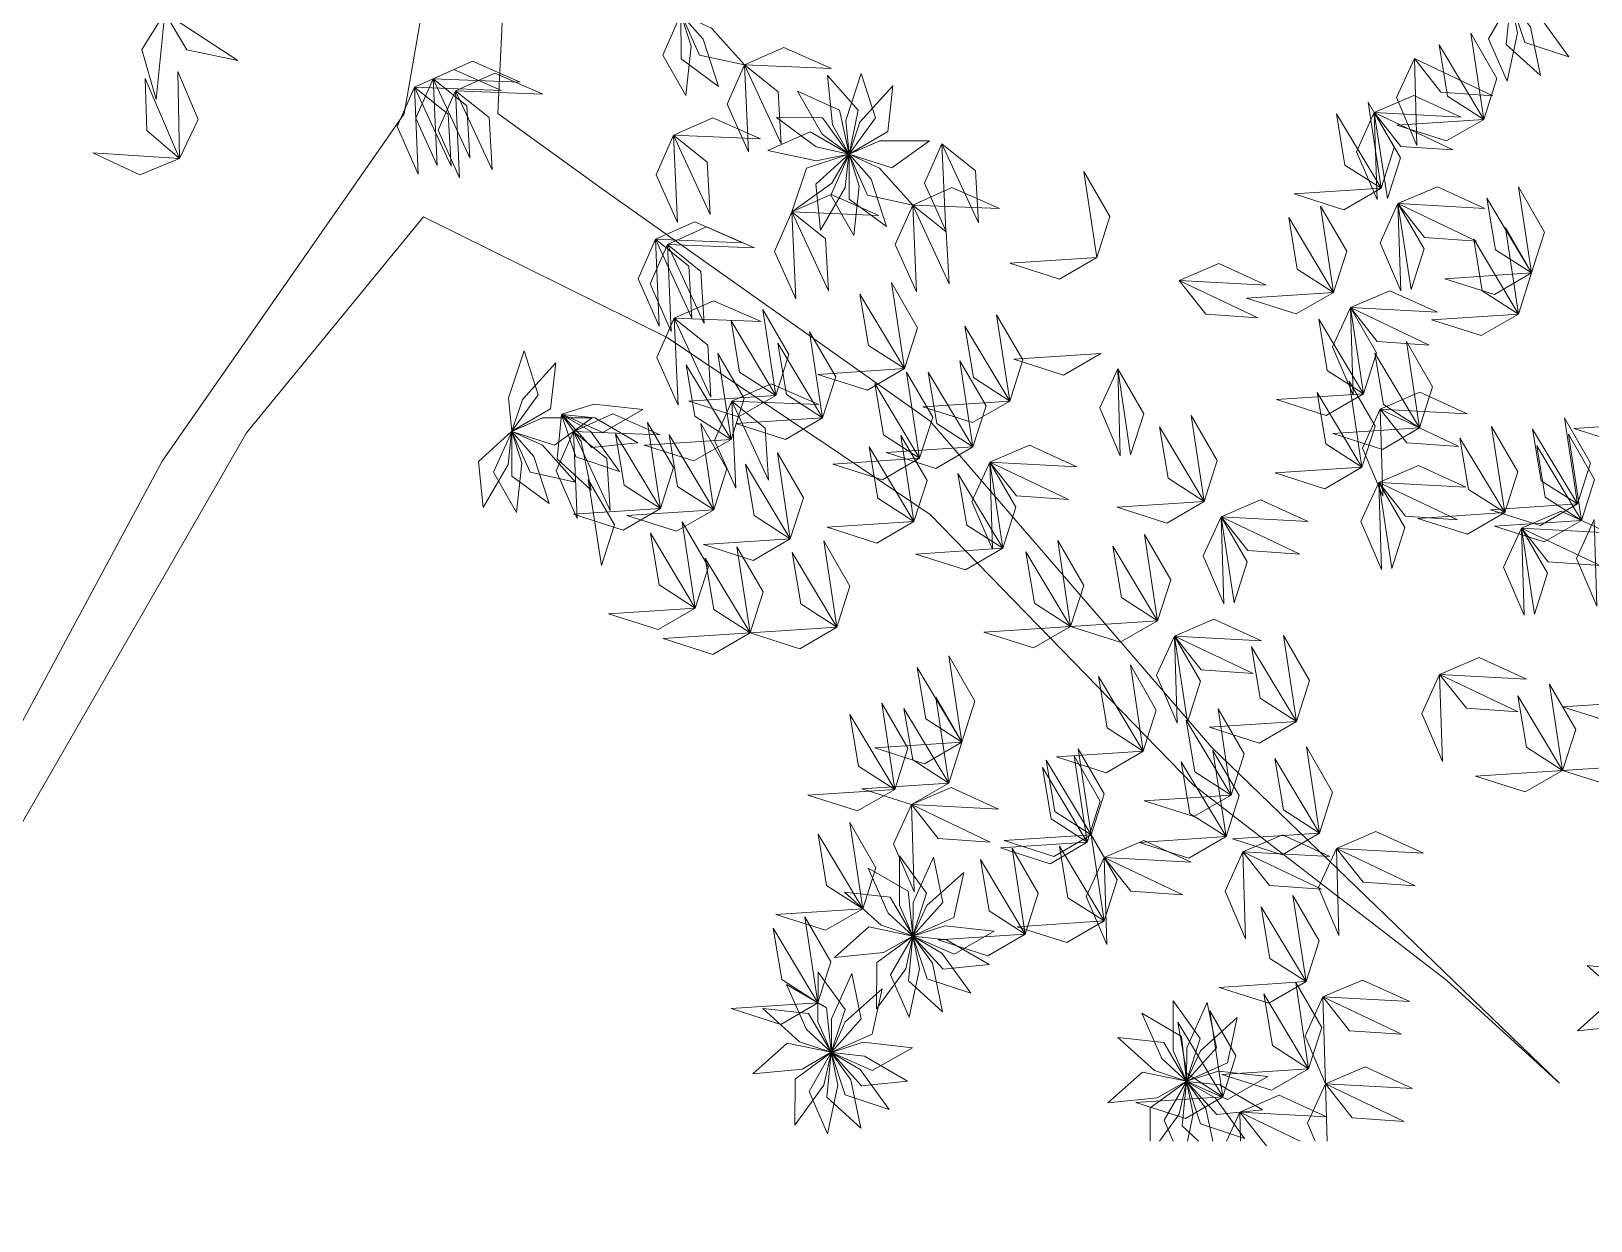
# Model space of a CAD drawing. Header units: inches. Extents: x -173 to 14008, y -3334 to 10368.
# Drawn here: x 6613.2 to 6720.6, y 7811.7 to 7893.6 of the extents above; entities that cross this region are included whole.
import ezdxf

# ---------------------------------------------------------------- set-up
doc = ezdxf.new("R2010")
doc.units = ezdxf.units.IN
doc.header["$MEASUREMENT"] = 0
doc.layers.add('ARREDAMENTO', color=8, linetype='Continuous', lineweight=18)

msp = doc.modelspace()

# ---------------------------------------------------------------- linework, layer by layer
at = {"layer": 'ARREDAMENTO', "linetype": 'Continuous', "lineweight": 0}
msp.add_lwpolyline([(6648.77, 7989.18), (6654.05, 7957.61), (6645.78, 7927.92), (6638.84, 7887.91), (6622.17, 7863.99), (6601.68, 7825.87), (6597.87, 7811.67), (6604.91, 7825.89), (6627.97, 7865.95), (6640.16, 7880.83), (6656.96, 7872.51), (6675.06, 7860.33), (6693.18, 7841.7), (6710.64, 7828.22), (6718.41, 7821.16), (6694.46, 7844.28), (6675.03, 7866.78), (6652.4, 7882.81), (6645.29, 7887.94), (6646.48, 7913.09), (6652.22, 7931.17), (6658.57, 7956.98), (6658.43, 7992.44)], dxfattribs=at)
at = {"layer": 'ARREDAMENTO', "lineweight": 0}
for points in [[(6714.8, 7890.18), (6715.51, 7893.51), (6715.05, 7895.77), (6713.52, 7893.09), (6714.8, 7890.18)], [(6717.1, 7890.56), (6716.4, 7893.89), (6715.05, 7895.77), (6714.74, 7892.7), (6717.1, 7890.56)], [(6719.04, 7891.84), (6717.05, 7894.6), (6715.06, 7895.77), (6716.02, 7892.84), (6719.04, 7891.84)], [(6622.35, 7894.87), (6620.78, 7892.35), (6621.75, 7888.9), (6622.35, 7894.87)], [(6622.35, 7894.87), (6623.87, 7892.32), (6627.38, 7891.6), (6622.35, 7894.87)], [(6658.23, 7889.19), (6658.6, 7892.58), (6657.9, 7894.78), (6656.66, 7891.96), (6658.23, 7889.19)], [(6660.48, 7889.81), (6659.44, 7893.06), (6657.9, 7894.78), (6657.92, 7891.7), (6660.48, 7889.81)], [(6662.28, 7891.29), (6660.01, 7893.83), (6657.91, 7894.78), (6659.17, 7891.97), (6662.28, 7891.29)], [(6713.2, 7887.54), (6710.7, 7889.14), (6710.11, 7892.68), (6713.2, 7887.54)], [(6713.2, 7887.54), (6714.1, 7890.36), (6712.3, 7893.47), (6713.2, 7887.54)], [(6640.84, 7890.34), (6643.55, 7891.55), (6646.83, 7890.1), (6640.84, 7890.34)], [(6662.28, 7891.29), (6664.99, 7892.5), (6668.27, 7891.05), (6662.28, 7891.29)], [(6708.41, 7891.74), (6707.18, 7889.04), (6708.59, 7885.74), (6708.41, 7891.74)], [(6708.41, 7891.74), (6710.24, 7889.41), (6713.82, 7889.16), (6708.41, 7891.74)], [(6623.37, 7884.85), (6624.64, 7887.53), (6623.26, 7890.84), (6623.37, 7884.85)], [(6639.55, 7889.76), (6642.25, 7890.97), (6645.54, 7889.52), (6639.55, 7889.76)], [(6642.38, 7889.51), (6645.09, 7890.72), (6648.38, 7889.28), (6642.38, 7889.51)], [(6662.28, 7891.29), (6661.09, 7888.58), (6662.55, 7885.3), (6662.28, 7891.29)], [(6662.28, 7891.29), (6664.59, 7889.43), (6664.81, 7885.85), (6662.28, 7891.29)], [(6668, 7890.55), (6668.34, 7887.16), (6669.48, 7885.15), (6670.11, 7888.17), (6668, 7890.55)], [(6670.32, 7890.69), (6669.26, 7887.45), (6669.48, 7885.15), (6671.29, 7887.65), (6670.32, 7890.69)], [(6623.37, 7884.85), (6621.11, 7886.77), (6620.99, 7890.35), (6623.37, 7884.85)], [(6639.55, 7889.76), (6638.35, 7887.05), (6639.81, 7883.77), (6639.55, 7889.76)], [(6639.55, 7889.76), (6641.86, 7887.9), (6642.07, 7884.32), (6639.55, 7889.76)], [(6640.84, 7890.34), (6639.65, 7887.63), (6641.11, 7884.35), (6640.84, 7890.34)], [(6640.84, 7890.34), (6643.15, 7888.48), (6643.37, 7884.9), (6640.84, 7890.34)], [(6642.38, 7889.51), (6641.19, 7886.8), (6642.65, 7883.52), (6642.38, 7889.51)], [(6642.38, 7889.51), (6644.69, 7887.66), (6644.91, 7884.07), (6642.38, 7889.51)], [(6665.93, 7889.48), (6667.62, 7886.52), (6669.48, 7885.15), (6668.82, 7888.17), (6665.93, 7889.48)], [(6672.5, 7889.86), (6670.21, 7887.34), (6669.49, 7885.15), (6672.15, 7886.7), (6672.5, 7889.86)], [(6706.12, 7882.79), (6707.02, 7885.61), (6705.23, 7888.72), (6706.12, 7882.79)], [(6706.12, 7882.79), (6707.02, 7885.61), (6705.23, 7888.72), (6706.12, 7882.79)], [(6705.65, 7888.01), (6708.38, 7889.18), (6711.64, 7887.69), (6705.65, 7888.01)], [(6657.39, 7886.44), (6660.1, 7887.64), (6663.38, 7886.2), (6657.39, 7886.44)], [(6664.47, 7887.66), (6667.22, 7885.65), (6669.47, 7885.15), (6667.65, 7887.64), (6664.47, 7887.66)], [(6706.12, 7882.79), (6703.63, 7884.39), (6703.04, 7887.93), (6706.12, 7882.79)], [(6706.12, 7882.79), (6703.63, 7884.39), (6703.04, 7887.93), (6706.12, 7882.79)], [(6705.65, 7888.01), (6704.42, 7885.31), (6705.84, 7882.01), (6705.65, 7888.01)], [(6706.55, 7882.08), (6707.45, 7884.9), (6705.65, 7888.01), (6706.55, 7882.08)], [(6705.65, 7888.01), (6707.49, 7885.68), (6711.07, 7885.43), (6705.65, 7888.01)], [(6713.2, 7887.54), (6710.63, 7886.05), (6707.21, 7887.14), (6713.2, 7887.54)], [(6657.39, 7886.44), (6656.2, 7883.72), (6657.66, 7880.44), (6657.39, 7886.44)], [(6657.39, 7886.44), (6659.7, 7884.58), (6659.92, 7880.99), (6657.39, 7886.44)], [(6663.88, 7885.4), (6667.21, 7884.69), (6669.47, 7885.15), (6666.79, 7886.68), (6663.88, 7885.4)], [(6623.37, 7884.85), (6620.63, 7883.71), (6617.39, 7885.24), (6623.37, 7884.85)], [(6665.54, 7881.16), (6668.3, 7883.15), (6669.47, 7885.14), (6666.54, 7884.18), (6665.54, 7881.16)], [(6667.5, 7879.9), (6669.22, 7882.85), (6669.47, 7885.14), (6667.19, 7883.07), (6667.5, 7879.9)], [(6669.81, 7879.55), (6670.17, 7882.94), (6669.48, 7885.14), (6668.23, 7882.31), (6669.81, 7879.55)], [(6673.86, 7881.64), (6671.58, 7884.18), (6669.48, 7885.14), (6670.75, 7882.32), (6673.86, 7881.64)], [(6672.05, 7880.17), (6671.01, 7883.41), (6669.48, 7885.14), (6669.49, 7882.05), (6672.05, 7880.17)], [(6675.01, 7886.05), (6671.6, 7886.07), (6669.49, 7885.14), (6672.42, 7884.2), (6675.01, 7886.05)], [(6675.87, 7885.86), (6674.68, 7883.14), (6676.14, 7879.86), (6675.87, 7885.86)], [(6675.87, 7885.86), (6678.18, 7884), (6678.4, 7880.42), (6675.87, 7885.86)], [(6686.54, 7878.02), (6687.44, 7880.85), (6685.64, 7883.95), (6686.54, 7878.02)], [(6707.28, 7881.74), (6710.01, 7882.9), (6713.27, 7881.41), (6707.28, 7881.74)], [(6716.48, 7876.96), (6717.38, 7879.78), (6715.59, 7882.89), (6716.48, 7876.96)], [(6665.54, 7881.16), (6668.25, 7882.36), (6671.53, 7880.92), (6665.54, 7881.16)], [(6673.86, 7881.64), (6676.56, 7882.85), (6679.85, 7881.41), (6673.86, 7881.64)], [(6706.12, 7882.79), (6703.56, 7881.31), (6700.14, 7882.4), (6706.12, 7882.79)], [(6706.12, 7882.79), (6703.56, 7881.31), (6700.14, 7882.4), (6706.12, 7882.79)], [(6716.48, 7876.96), (6713.99, 7878.56), (6713.4, 7882.1), (6716.48, 7876.96)], [(6665.54, 7881.16), (6664.35, 7878.44), (6665.81, 7875.17), (6665.54, 7881.16)], [(6665.54, 7881.16), (6667.85, 7879.3), (6668.06, 7875.72), (6665.54, 7881.16)], [(6673.86, 7881.64), (6672.66, 7878.93), (6674.12, 7875.65), (6673.86, 7881.64)], [(6673.86, 7881.64), (6676.17, 7879.79), (6676.38, 7876.2), (6673.86, 7881.64)], [(6702.85, 7875.62), (6700.35, 7877.23), (6699.76, 7880.77), (6702.85, 7875.62)], [(6702.85, 7875.62), (6703.75, 7878.45), (6701.95, 7881.55), (6702.85, 7875.62)], [(6707.28, 7881.74), (6706.05, 7879.04), (6707.47, 7875.74), (6707.28, 7881.74)], [(6708.18, 7875.81), (6709.08, 7878.63), (6707.28, 7881.74), (6708.18, 7875.81)], [(6707.28, 7881.74), (6709.12, 7879.41), (6712.7, 7879.16), (6707.28, 7881.74)], [(6656.14, 7879.28), (6658.85, 7880.49), (6662.13, 7879.04), (6656.14, 7879.28)], [(6656.97, 7878.92), (6659.67, 7880.13), (6662.96, 7878.68), (6656.97, 7878.92)], [(6715.58, 7874.13), (6716.48, 7876.96), (6714.69, 7880.06), (6715.58, 7874.13)], [(6656.14, 7879.28), (6654.95, 7876.56), (6656.41, 7873.29), (6656.14, 7879.28)], [(6656.97, 7878.92), (6655.77, 7876.21), (6657.23, 7872.93), (6656.97, 7878.92)], [(6656.14, 7879.28), (6658.45, 7877.42), (6658.66, 7873.84), (6656.14, 7879.28)], [(6656.97, 7878.92), (6659.28, 7877.06), (6659.49, 7873.48), (6656.97, 7878.92)], [(6715.58, 7874.13), (6713.09, 7875.74), (6712.5, 7879.28), (6715.58, 7874.13)], [(6686.54, 7878.02), (6683.97, 7876.54), (6680.55, 7877.63), (6686.54, 7878.02)], [(6692.22, 7876.45), (6694.94, 7877.62), (6698.21, 7876.13), (6692.22, 7876.45)], [(6692.22, 7876.45), (6694.06, 7874.12), (6697.64, 7873.87), (6692.22, 7876.45)], [(6716.48, 7876.96), (6713.92, 7875.47), (6710.5, 7876.56), (6716.48, 7876.96)], [(6673.3, 7870.37), (6670.81, 7871.97), (6670.22, 7875.51), (6673.3, 7870.37)], [(6673.3, 7870.37), (6674.2, 7873.19), (6672.41, 7876.3), (6673.3, 7870.37)], [(6702.85, 7875.62), (6700.28, 7874.14), (6696.86, 7875.23), (6702.85, 7875.62)], [(6704.01, 7874.57), (6706.73, 7875.74), (6710, 7874.25), (6704.01, 7874.57)], [(6657.44, 7873.85), (6660.15, 7875.05), (6663.43, 7873.61), (6657.44, 7873.85)], [(6664.44, 7868.52), (6665.34, 7871.34), (6663.54, 7874.45), (6664.44, 7868.52)], [(6704.01, 7874.57), (6702.78, 7871.87), (6704.19, 7868.57), (6704.01, 7874.57)], [(6704.9, 7868.64), (6705.8, 7871.46), (6704.01, 7874.57), (6704.9, 7868.64)], [(6704.01, 7874.57), (6705.84, 7872.24), (6709.42, 7871.99), (6704.01, 7874.57)], [(6657.44, 7873.85), (6656.25, 7871.13), (6657.71, 7867.85), (6657.44, 7873.85)], [(6657.44, 7873.85), (6659.75, 7871.99), (6659.96, 7868.41), (6657.44, 7873.85)], [(6664.44, 7868.52), (6661.94, 7870.13), (6661.35, 7873.66), (6664.44, 7868.52)], [(6680.54, 7868.14), (6678.05, 7869.75), (6677.46, 7873.29), (6680.54, 7868.14)], [(6680.54, 7868.14), (6681.44, 7870.97), (6679.64, 7874.07), (6680.54, 7868.14)], [(6704.9, 7868.64), (6702.41, 7870.24), (6701.82, 7873.78), (6704.9, 7868.64)], [(6715.58, 7874.13), (6713.02, 7872.65), (6709.6, 7873.74), (6715.58, 7874.13)], [(6667.66, 7866.98), (6665.16, 7868.59), (6664.57, 7872.13), (6667.66, 7866.98)], [(6667.66, 7866.98), (6668.56, 7869.81), (6666.76, 7872.91), (6667.66, 7866.98)], [(6708.77, 7866.3), (6709.67, 7869.12), (6707.88, 7872.23), (6708.77, 7866.3)], [(6647.1, 7871.6), (6646.03, 7868.36), (6646.26, 7866.06), (6648.06, 7868.57), (6647.1, 7871.6)], [(6661.35, 7865.49), (6662.25, 7868.32), (6660.45, 7871.42), (6661.35, 7865.49)], [(6686.82, 7871.42), (6684.25, 7869.93), (6680.83, 7871.02), (6686.82, 7871.42)], [(6708.77, 7866.3), (6706.28, 7867.9), (6705.69, 7871.44), (6708.77, 7866.3)], [(6649.28, 7870.78), (6646.99, 7868.25), (6646.26, 7866.06), (6648.92, 7867.61), (6649.28, 7870.78)], [(6661.35, 7865.49), (6658.85, 7867.1), (6658.26, 7870.64), (6661.35, 7865.49)], [(6673.3, 7870.37), (6670.74, 7868.88), (6667.32, 7869.97), (6673.3, 7870.37)], [(6674.34, 7864.2), (6675.24, 7867.02), (6673.44, 7870.13), (6674.34, 7864.2)], [(6678.01, 7864.98), (6675.52, 7866.58), (6674.93, 7870.12), (6678.01, 7864.98)], [(6678.01, 7864.98), (6678.91, 7867.8), (6677.11, 7870.91), (6678.01, 7864.98)], [(6687.98, 7870.36), (6686.74, 7867.67), (6688.16, 7864.37), (6687.98, 7870.36)], [(6688.87, 7864.43), (6689.77, 7867.26), (6687.98, 7870.36), (6688.87, 7864.43)], [(6661.4, 7868.12), (6664.11, 7869.33), (6667.4, 7867.89), (6661.4, 7868.12)], [(6674.34, 7864.2), (6671.85, 7865.8), (6671.25, 7869.34), (6674.34, 7864.2)], [(6704.8, 7863.58), (6705.71, 7866.4), (6703.91, 7869.51), (6704.8, 7863.58)], [(6655.28, 7867.56), (6651.89, 7867.93), (6649.69, 7867.23), (6652.51, 7865.98), (6655.28, 7867.56)], [(6664.44, 7868.52), (6661.87, 7867.04), (6658.45, 7868.13), (6664.44, 7868.52)], [(6661.4, 7868.12), (6660.21, 7865.41), (6661.67, 7862.13), (6661.4, 7868.12)], [(6661.4, 7868.12), (6663.71, 7866.26), (6663.93, 7862.68), (6661.4, 7868.12)], [(6680.54, 7868.14), (6677.97, 7866.66), (6674.55, 7867.75), (6680.54, 7868.14)], [(6704.9, 7868.64), (6702.34, 7867.15), (6698.92, 7868.24), (6704.9, 7868.64)], [(6704.8, 7863.58), (6702.31, 7865.18), (6701.72, 7868.72), (6704.8, 7863.58)], [(6706.06, 7867.58), (6708.79, 7868.75), (6712.05, 7867.26), (6706.06, 7867.58)], [(6651.78, 7866.97), (6648.37, 7866.98), (6646.26, 7866.05), (6649.2, 7865.11), (6651.78, 7866.97)], [(6651.72, 7862.01), (6651.02, 7865.35), (6649.68, 7867.22), (6649.37, 7864.15), (6651.72, 7862.01)], [(6653.67, 7863.29), (6651.67, 7866.06), (6649.68, 7867.22), (6650.65, 7864.29), (6653.67, 7863.29)], [(6654.93, 7865.26), (6651.98, 7866.97), (6649.69, 7867.22), (6651.76, 7864.94), (6654.93, 7865.26)], [(6650.49, 7866.04), (6653.2, 7867.25), (6656.48, 7865.8), (6650.49, 7866.04)], [(6667.66, 7866.98), (6665.09, 7865.5), (6661.67, 7866.59), (6667.66, 7866.98)], [(6693.94, 7861.22), (6694.84, 7864.04), (6693.04, 7867.15), (6693.94, 7861.22)], [(6706.06, 7867.58), (6704.83, 7864.89), (6706.25, 7861.59), (6706.06, 7867.58)], [(6706.06, 7867.58), (6707.9, 7865.26), (6711.48, 7865.01), (6706.06, 7867.58)], [(6719.64, 7861.05), (6720.54, 7863.87), (6718.74, 7866.98), (6719.64, 7861.05)], [(6644.27, 7860.81), (6645.99, 7863.76), (6646.24, 7866.05), (6643.96, 7863.98), (6644.27, 7860.81)], [(6646.58, 7860.46), (6646.95, 7863.85), (6646.25, 7866.05), (6645, 7863.23), (6646.58, 7860.46)], [(6650.63, 7862.56), (6648.36, 7865.1), (6646.25, 7866.05), (6647.52, 7863.24), (6650.63, 7862.56)], [(6648.83, 7861.08), (6647.78, 7864.32), (6646.25, 7866.05), (6646.26, 7862.96), (6648.83, 7861.08)], [(6650.49, 7866.04), (6649.3, 7863.33), (6650.76, 7860.05), (6650.49, 7866.04)], [(6650.49, 7866.04), (6652.8, 7864.18), (6653.02, 7860.6), (6650.49, 7866.04)], [(6656.49, 7860.73), (6653.99, 7862.34), (6653.4, 7865.88), (6656.49, 7860.73)], [(6656.49, 7860.73), (6657.39, 7863.56), (6655.59, 7866.67), (6656.49, 7860.73)], [(6660.16, 7860.65), (6657.67, 7862.26), (6657.08, 7865.8), (6660.16, 7860.65)], [(6660.16, 7860.65), (6661.06, 7863.48), (6659.26, 7866.58), (6660.16, 7860.65)], [(6673.95, 7859.84), (6674.85, 7862.66), (6673.05, 7865.77), (6673.95, 7859.84)], [(6693.94, 7861.22), (6691.45, 7862.82), (6690.86, 7866.36), (6693.94, 7861.22)], [(6708.77, 7866.3), (6706.21, 7864.81), (6702.79, 7865.9), (6708.77, 7866.3)], [(6714.63, 7860.45), (6715.53, 7863.27), (6713.73, 7866.38), (6714.63, 7860.45)], [(6719.64, 7861.05), (6717.14, 7862.65), (6716.55, 7866.19), (6719.64, 7861.05)], [(6719.92, 7859.92), (6720.82, 7862.74), (6719.02, 7865.85), (6719.92, 7859.92)], [(6725.38, 7866.64), (6722.81, 7865.16), (6719.39, 7866.25), (6725.38, 7866.64)], [(6661.35, 7865.49), (6658.78, 7864.01), (6655.36, 7865.1), (6661.35, 7865.49)], [(6673.95, 7859.84), (6671.45, 7861.44), (6670.86, 7864.98), (6673.95, 7859.84)], [(6678.01, 7864.98), (6675.45, 7863.5), (6672.03, 7864.59), (6678.01, 7864.98)], [(6679.17, 7863.93), (6681.9, 7865.09), (6685.16, 7863.6), (6679.17, 7863.93)], [(6714.63, 7860.45), (6712.13, 7862.05), (6711.54, 7865.59), (6714.63, 7860.45)], [(6719.92, 7859.92), (6717.43, 7861.52), (6716.84, 7865.06), (6719.92, 7859.92)], [(6665.43, 7858.65), (6662.94, 7860.25), (6662.35, 7863.79), (6665.43, 7858.65)], [(6665.43, 7858.65), (6666.33, 7861.47), (6664.54, 7864.58), (6665.43, 7858.65)], [(6674.34, 7864.2), (6671.77, 7862.71), (6668.35, 7863.8), (6674.34, 7864.2)], [(6679.17, 7863.93), (6677.94, 7861.23), (6679.35, 7857.93), (6679.17, 7863.93)], [(6680.07, 7858), (6680.97, 7860.82), (6679.17, 7863.93), (6680.07, 7858)], [(6679.17, 7863.93), (6681.01, 7861.6), (6684.59, 7861.35), (6679.17, 7863.93)], [(6680.07, 7858), (6680.97, 7860.82), (6679.17, 7863.93), (6680.07, 7858)], [(6704.8, 7863.58), (6702.24, 7862.1), (6698.82, 7863.19), (6704.8, 7863.58)], [(6705.97, 7862.53), (6708.69, 7863.69), (6711.95, 7862.2), (6705.97, 7862.53)], [(6652.42, 7856.8), (6653.32, 7859.62), (6651.52, 7862.73), (6652.42, 7856.8)], [(6680.07, 7858), (6677.58, 7859.6), (6676.98, 7863.14), (6680.07, 7858)], [(6705.97, 7862.53), (6704.73, 7859.83), (6706.15, 7856.53), (6705.97, 7862.53)], [(6706.86, 7856.6), (6707.76, 7859.42), (6705.97, 7862.53), (6706.86, 7856.6)], [(6705.97, 7862.53), (6707.8, 7860.2), (6711.38, 7859.95), (6705.97, 7862.53)], [(6656.49, 7860.73), (6653.92, 7859.25), (6650.5, 7860.34), (6656.49, 7860.73)], [(6660.16, 7860.65), (6657.59, 7859.17), (6654.18, 7860.26), (6660.16, 7860.65)], [(6693.94, 7861.22), (6691.37, 7859.73), (6687.95, 7860.82), (6693.94, 7861.22)], [(6695.1, 7860.16), (6697.82, 7861.33), (6701.09, 7859.84), (6695.1, 7860.16)], [(6714.63, 7860.45), (6712.06, 7858.96), (6708.64, 7860.05), (6714.63, 7860.45)], [(6719.64, 7861.05), (6717.07, 7859.56), (6713.65, 7860.65), (6719.64, 7861.05)], [(6715.79, 7859.39), (6718.51, 7860.56), (6721.78, 7859.07), (6715.79, 7859.39)], [(6658.89, 7853.88), (6659.79, 7856.71), (6657.99, 7859.82), (6658.89, 7853.88)], [(6658.89, 7853.88), (6659.79, 7856.71), (6657.99, 7859.82), (6658.89, 7853.88)], [(6673.95, 7859.84), (6671.38, 7858.35), (6667.96, 7859.44), (6673.95, 7859.84)], [(6695.1, 7860.16), (6693.87, 7857.47), (6695.28, 7854.17), (6695.1, 7860.16)], [(6696, 7854.23), (6696.9, 7857.06), (6695.1, 7860.16), (6696, 7854.23)], [(6695.1, 7860.16), (6696.94, 7857.84), (6700.52, 7857.59), (6695.1, 7860.16)], [(6719.92, 7859.92), (6717.35, 7858.44), (6713.94, 7859.53), (6719.92, 7859.92)], [(6715.79, 7859.39), (6714.56, 7856.7), (6715.97, 7853.4), (6715.79, 7859.39)], [(6716.68, 7853.46), (6717.58, 7856.29), (6715.79, 7859.39), (6716.68, 7853.46)], [(6715.79, 7859.39), (6717.62, 7857.07), (6721.2, 7856.82), (6715.79, 7859.39)], [(6720.8, 7859.99), (6719.57, 7857.3), (6720.98, 7854), (6720.8, 7859.99)], [(6658.89, 7853.88), (6656.4, 7855.49), (6655.81, 7859.03), (6658.89, 7853.88)], [(6658.89, 7853.88), (6656.4, 7855.49), (6655.81, 7859.03), (6658.89, 7853.88)], [(6665.43, 7858.65), (6662.87, 7857.16), (6659.45, 7858.25), (6665.43, 7858.65)], [(6668.64, 7852.57), (6669.54, 7855.39), (6667.75, 7858.5), (6668.64, 7852.57)], [(6684.74, 7852.61), (6685.65, 7855.43), (6683.85, 7858.54), (6684.74, 7852.61)], [(6690.73, 7853.01), (6691.63, 7855.83), (6689.83, 7858.94), (6690.73, 7853.01)], [(6662.66, 7852.17), (6660.17, 7853.78), (6659.57, 7857.32), (6662.66, 7852.17)], [(6662.66, 7852.17), (6663.56, 7855), (6661.76, 7858.1), (6662.66, 7852.17)], [(6668.64, 7852.57), (6666.15, 7854.17), (6665.56, 7857.71), (6668.64, 7852.57)], [(6680.07, 7858), (6677.5, 7856.51), (6674.08, 7857.6), (6680.07, 7858)], [(6684.74, 7852.61), (6682.25, 7854.22), (6681.66, 7857.75), (6684.74, 7852.61)], [(6690.73, 7853.01), (6688.24, 7854.61), (6687.65, 7858.15), (6690.73, 7853.01)], [(6658.89, 7853.88), (6656.32, 7852.4), (6652.91, 7853.49), (6658.89, 7853.88)], [(6658.89, 7853.88), (6656.32, 7852.4), (6652.91, 7853.49), (6658.89, 7853.88)], [(6690.73, 7853.01), (6688.16, 7851.52), (6684.74, 7852.61), (6690.73, 7853.01)], [(6691.89, 7851.95), (6694.61, 7853.12), (6697.88, 7851.63), (6691.89, 7851.95)], [(6662.66, 7852.17), (6660.09, 7850.69), (6656.67, 7851.78), (6662.66, 7852.17)], [(6668.64, 7852.57), (6666.08, 7851.08), (6662.66, 7852.17), (6668.64, 7852.57)], [(6684.74, 7852.61), (6682.18, 7851.13), (6678.76, 7852.22), (6684.74, 7852.61)], [(6691.89, 7851.95), (6690.66, 7849.25), (6692.07, 7845.96), (6691.89, 7851.95)], [(6692.79, 7846.02), (6693.69, 7848.84), (6691.89, 7851.95), (6692.79, 7846.02)], [(6691.89, 7851.95), (6693.73, 7849.62), (6697.31, 7849.38), (6691.89, 7851.95)], [(6700.29, 7846.07), (6701.19, 7848.89), (6699.39, 7852), (6700.29, 7846.07)], [(6700.29, 7846.07), (6697.79, 7847.67), (6697.2, 7851.21), (6700.29, 7846.07)], [(6677.25, 7844.65), (6674.76, 7846.25), (6674.17, 7849.79), (6677.25, 7844.65)], [(6677.25, 7844.65), (6678.15, 7847.47), (6676.35, 7850.58), (6677.25, 7844.65)], [(6689.74, 7844.02), (6690.64, 7846.85), (6688.85, 7849.96), (6689.74, 7844.02)], [(6710.15, 7849.3), (6712.88, 7850.47), (6716.14, 7848.98), (6710.15, 7849.3)], [(6689.74, 7844.02), (6687.25, 7845.63), (6686.66, 7849.17), (6689.74, 7844.02)], [(6710.15, 7849.3), (6708.92, 7846.61), (6710.34, 7843.31), (6710.15, 7849.3)], [(6710.15, 7849.3), (6711.99, 7846.98), (6715.57, 7846.73), (6710.15, 7849.3)], [(6718.62, 7842.7), (6719.52, 7845.52), (6717.72, 7848.63), (6718.62, 7842.7)], [(6676.35, 7841.82), (6677.25, 7844.65), (6675.45, 7847.75), (6676.35, 7841.82)], [(6718.62, 7842.7), (6716.13, 7844.3), (6715.54, 7847.84), (6718.62, 7842.7)], [(6724.61, 7847.47), (6722.04, 7845.99), (6718.62, 7847.08), (6724.61, 7847.47)], [(6672.62, 7841.39), (6670.13, 7843), (6669.54, 7846.54), (6672.62, 7841.39)], [(6672.62, 7841.39), (6673.52, 7844.22), (6671.73, 7847.32), (6672.62, 7841.39)], [(6676.35, 7841.82), (6673.86, 7843.43), (6673.26, 7846.97), (6676.35, 7841.82)], [(6695.79, 7841), (6696.69, 7843.83), (6694.89, 7846.93), (6695.79, 7841)], [(6695.79, 7841), (6693.29, 7842.61), (6692.7, 7846.15), (6695.79, 7841)], [(6700.29, 7846.07), (6697.72, 7844.58), (6694.3, 7845.67), (6700.29, 7846.07)], [(6677.25, 7844.65), (6674.68, 7843.16), (6671.26, 7844.25), (6677.25, 7844.65)], [(6701.88, 7838.38), (6702.78, 7841.2), (6700.98, 7844.31), (6701.88, 7838.38)], [(6686.15, 7838.26), (6683.65, 7839.86), (6683.06, 7843.4), (6686.15, 7838.26)], [(6689.74, 7844.02), (6687.18, 7842.54), (6683.76, 7843.63), (6689.74, 7844.02)], [(6685.88, 7837.76), (6686.78, 7840.58), (6684.99, 7843.69), (6685.88, 7837.76)], [(6686.15, 7838.26), (6687.05, 7841.08), (6685.25, 7844.19), (6686.15, 7838.26)], [(6695.44, 7838.14), (6692.95, 7839.74), (6692.35, 7843.28), (6695.44, 7838.14)], [(6695.44, 7838.14), (6696.34, 7840.96), (6694.54, 7844.07), (6695.44, 7838.14)], [(6701.88, 7838.38), (6699.39, 7839.98), (6698.8, 7843.52), (6701.88, 7838.38)], [(6685.88, 7837.76), (6683.39, 7839.36), (6682.8, 7842.9), (6685.88, 7837.76)], [(6718.62, 7842.7), (6716.05, 7841.21), (6712.63, 7842.3), (6718.62, 7842.7)], [(6724.6, 7843.09), (6722.04, 7841.61), (6718.62, 7842.7), (6724.6, 7843.09)], [(6672.62, 7841.39), (6670.06, 7839.91), (6666.64, 7841), (6672.62, 7841.39)], [(6676.35, 7841.82), (6673.78, 7840.34), (6670.36, 7841.43), (6676.35, 7841.82)], [(6673.78, 7840.34), (6676.51, 7841.51), (6679.77, 7840.02), (6673.78, 7840.34)], [(6695.79, 7841), (6693.22, 7839.52), (6689.8, 7840.61), (6695.79, 7841)], [(6673.78, 7840.34), (6672.55, 7837.64), (6673.97, 7834.34), (6673.78, 7840.34)], [(6673.78, 7840.34), (6675.62, 7838.01), (6679.2, 7837.76), (6673.78, 7840.34)], [(6670.42, 7833.17), (6671.32, 7835.99), (6669.52, 7839.1), (6670.42, 7833.17)], [(6670.42, 7833.17), (6667.93, 7834.78), (6667.34, 7838.31), (6670.42, 7833.17)], [(6685.88, 7837.76), (6683.32, 7836.27), (6679.9, 7837.36), (6685.88, 7837.76)], [(6686.15, 7838.26), (6683.58, 7836.77), (6680.16, 7837.86), (6686.15, 7838.26)], [(6687.04, 7832.33), (6687.94, 7835.15), (6686.15, 7838.26), (6687.04, 7832.33)], [(6687.04, 7836.7), (6689.77, 7837.87), (6693.03, 7836.38), (6687.04, 7836.7)], [(6695.44, 7838.14), (6692.87, 7836.65), (6689.45, 7837.74), (6695.44, 7838.14)], [(6701.88, 7838.38), (6699.31, 7836.89), (6695.89, 7837.98), (6701.88, 7838.38)], [(6696.6, 7837.08), (6699.32, 7838.25), (6702.59, 7836.76), (6696.6, 7837.08)], [(6703.04, 7837.32), (6705.76, 7838.49), (6709.03, 7837), (6703.04, 7837.32)], [(6672.96, 7836.82), (6672.95, 7833.41), (6673.88, 7831.3), (6674.82, 7834.24), (6672.96, 7836.82)], [(6675.29, 7836.72), (6673.9, 7833.61), (6673.88, 7831.3), (6675.94, 7833.6), (6675.29, 7836.72)], [(6681.61, 7831.42), (6682.51, 7834.24), (6680.71, 7837.35), (6681.61, 7831.42)], [(6687.04, 7832.33), (6684.55, 7833.93), (6683.96, 7837.47), (6687.04, 7832.33)], [(6687.04, 7836.7), (6685.81, 7834.01), (6687.23, 7830.71), (6687.04, 7836.7)], [(6687.04, 7836.7), (6688.88, 7834.38), (6692.46, 7834.13), (6687.04, 7836.7)], [(6696.6, 7837.08), (6695.37, 7834.39), (6696.78, 7831.09), (6696.6, 7837.08)], [(6696.6, 7837.08), (6698.44, 7834.76), (6702.02, 7834.51), (6696.6, 7837.08)], [(6703.04, 7837.32), (6701.81, 7834.63), (6703.22, 7831.33), (6703.04, 7837.32)], [(6703.04, 7837.32), (6704.88, 7835), (6708.46, 7834.75), (6703.04, 7837.32)], [(6670.79, 7835.97), (6672.17, 7832.86), (6673.88, 7831.3), (6673.54, 7834.37), (6670.79, 7835.97)], [(6677.38, 7835.67), (6674.84, 7833.4), (6673.88, 7831.3), (6676.7, 7832.56), (6677.38, 7835.67)], [(6681.61, 7831.42), (6679.12, 7833.02), (6678.52, 7836.56), (6681.61, 7831.42)], [(6669.16, 7834.31), (6671.68, 7832.03), (6673.87, 7831.3), (6672.32, 7833.97), (6669.16, 7834.31)], [(6700.95, 7828.15), (6701.85, 7830.97), (6700.05, 7834.08), (6700.95, 7828.15)], [(6670.42, 7833.17), (6667.85, 7831.69), (6664.43, 7832.78), (6670.42, 7833.17)], [(6667.33, 7826.69), (6668.23, 7829.51), (6666.44, 7832.62), (6667.33, 7826.69)], [(6700.95, 7828.15), (6698.46, 7829.75), (6697.87, 7833.29), (6700.95, 7828.15)], [(6667.33, 7826.69), (6664.84, 7828.29), (6664.25, 7831.83), (6667.33, 7826.69)], [(6668.47, 7829.81), (6671.86, 7830.15), (6673.87, 7831.29), (6670.85, 7831.92), (6668.47, 7829.81)], [(6679.47, 7831.62), (6676.08, 7831.99), (6673.88, 7831.29), (6676.71, 7830.05), (6679.47, 7831.62)], [(6681.61, 7831.42), (6679.04, 7829.93), (6675.62, 7831.02), (6681.61, 7831.42)], [(6687.04, 7832.33), (6684.48, 7830.84), (6681.06, 7831.93), (6687.04, 7832.33)], [(6671.37, 7826.28), (6673.38, 7829.03), (6673.87, 7831.29), (6671.38, 7829.46), (6671.37, 7826.28)], [(6673.62, 7825.69), (6674.34, 7829.03), (6673.87, 7831.28), (6672.34, 7828.61), (6673.62, 7825.69)], [(6675.92, 7826.07), (6675.22, 7829.41), (6673.88, 7831.28), (6673.57, 7828.21), (6675.92, 7826.07)], [(6679.12, 7829.32), (6676.18, 7831.03), (6673.88, 7831.29), (6675.96, 7829), (6679.12, 7829.32)], [(6677.87, 7827.36), (6675.87, 7830.12), (6673.88, 7831.28), (6674.85, 7828.35), (6677.87, 7827.36)], [(6720.32, 7829.27), (6722.85, 7826.98), (6725.04, 7826.26), (6723.48, 7828.92), (6720.32, 7829.27)], [(6667.34, 7828.8), (6667.33, 7825.39), (6668.25, 7823.28), (6669.2, 7826.22), (6667.34, 7828.8)], [(6669.67, 7828.7), (6668.27, 7825.59), (6668.26, 7823.28), (6670.31, 7825.58), (6669.67, 7828.7)], [(6700.95, 7828.15), (6698.38, 7826.66), (6694.97, 7827.75), (6700.95, 7828.15)], [(6702.11, 7827.09), (6704.84, 7828.26), (6708.1, 7826.77), (6702.11, 7827.09)], [(6665.17, 7827.95), (6666.55, 7824.84), (6668.25, 7823.28), (6667.92, 7826.35), (6665.17, 7827.95)], [(6671.75, 7827.65), (6669.21, 7825.38), (6668.26, 7823.28), (6671.07, 7824.54), (6671.75, 7827.65)], [(6701.13, 7822.15), (6698.64, 7823.76), (6698.05, 7827.3), (6701.13, 7822.15)], [(6701.13, 7822.15), (6702.03, 7824.98), (6700.24, 7828.08), (6701.13, 7822.15)], [(6702.11, 7827.09), (6700.88, 7824.4), (6702.29, 7821.1), (6702.11, 7827.09)], [(6702.11, 7827.09), (6703.95, 7824.77), (6707.53, 7824.52), (6702.11, 7827.09)], [(6667.33, 7826.69), (6664.77, 7825.2), (6661.35, 7826.29), (6667.33, 7826.69)], [(6663.53, 7826.29), (6666.06, 7824.01), (6668.25, 7823.28), (6666.69, 7825.95), (6663.53, 7826.29)], [(6689.63, 7825.97), (6691.01, 7822.85), (6692.72, 7821.3), (6692.38, 7824.36), (6689.63, 7825.97)], [(6691.8, 7826.82), (6691.79, 7823.41), (6692.72, 7821.3), (6693.66, 7824.24), (6691.8, 7826.82)], [(6694.13, 7826.71), (6692.74, 7823.6), (6692.72, 7821.3), (6694.78, 7823.6), (6694.13, 7826.71)], [(6695.22, 7820.21), (6696.12, 7823.04), (6694.32, 7826.14), (6695.22, 7820.21)], [(6719.64, 7824.76), (6723.03, 7825.11), (6725.03, 7826.25), (6722.01, 7826.88), (6719.64, 7824.76)], [(6695.22, 7820.21), (6692.73, 7821.82), (6692.13, 7825.36), (6695.22, 7820.21)], [(6696.21, 7825.67), (6693.68, 7823.39), (6692.72, 7821.29), (6695.54, 7822.56), (6696.21, 7825.67)], [(6662.85, 7821.79), (6666.24, 7822.13), (6668.24, 7823.28), (6665.22, 7823.9), (6662.85, 7821.79)], [(6673.85, 7823.6), (6670.46, 7823.97), (6668.26, 7823.27), (6671.08, 7822.03), (6673.85, 7823.6)], [(6688, 7824.31), (6690.52, 7822.02), (6692.71, 7821.3), (6691.16, 7823.96), (6688, 7824.31)], [(6665.74, 7818.26), (6667.75, 7821.01), (6668.24, 7823.27), (6665.76, 7821.44), (6665.74, 7818.26)], [(6668, 7817.67), (6668.71, 7821.01), (6668.25, 7823.27), (6666.72, 7820.59), (6668, 7817.67)], [(6670.3, 7818.05), (6669.6, 7821.39), (6668.25, 7823.26), (6667.94, 7820.2), (6670.3, 7818.05)], [(6672.24, 7819.34), (6670.25, 7822.1), (6668.25, 7823.26), (6669.22, 7820.34), (6672.24, 7819.34)], [(6673.5, 7821.3), (6670.55, 7823.01), (6668.26, 7823.27), (6670.33, 7820.98), (6673.5, 7821.3)], [(6687.31, 7819.8), (6690.7, 7820.15), (6692.71, 7821.29), (6689.69, 7821.92), (6687.31, 7819.8)], [(6698.31, 7821.62), (6694.92, 7821.98), (6692.72, 7821.29), (6695.55, 7820.04), (6698.31, 7821.62)], [(6701.13, 7822.15), (6698.57, 7820.67), (6695.15, 7821.76), (6701.13, 7822.15)], [(6702.29, 7821.1), (6705.02, 7822.27), (6708.28, 7820.78), (6702.29, 7821.1)], [(6690.86, 7817.17), (6692.22, 7819.03), (6692.71, 7821.28), (6690.22, 7819.46), (6690.21, 7817.17)], [(6692.78, 7817.17), (6693.18, 7819.02), (6692.71, 7821.28), (6691.18, 7818.6), (6691.81, 7817.17)], [(6694.53, 7817.17), (6694.06, 7819.41), (6692.72, 7821.28), (6692.41, 7818.21), (6693.55, 7817.17)], [(6696.71, 7817.35), (6694.71, 7820.12), (6692.72, 7821.28), (6693.68, 7818.35), (6696.71, 7817.35)], [(6697.96, 7819.32), (6695.01, 7821.03), (6692.72, 7821.28), (6694.8, 7819), (6697.96, 7819.32)], [(6702.29, 7821.1), (6701.06, 7818.4), (6701.59, 7817.17)], [(6702.29, 7821.1), (6704.13, 7818.77), (6707.71, 7818.52), (6702.29, 7821.1)], [(6702.41, 7817.17), (6702.29, 7821.1)], [(6695.22, 7820.21), (6692.65, 7818.73), (6689.23, 7819.82), (6695.22, 7820.21)], [(6696.38, 7819.16), (6699.1, 7820.33), (6702.37, 7818.84), (6696.38, 7819.16)], [(6696.38, 7819.16), (6695.47, 7817.17)], [(6696.38, 7819.16), (6698.22, 7816.83)], [(6700.55, 7817.17), (6696.38, 7819.16)], [(6696.44, 7817.17), (6696.38, 7819.16)]]:
    msp.add_lwpolyline(points, dxfattribs=at)

doc.saveas('drawing.dxf')
